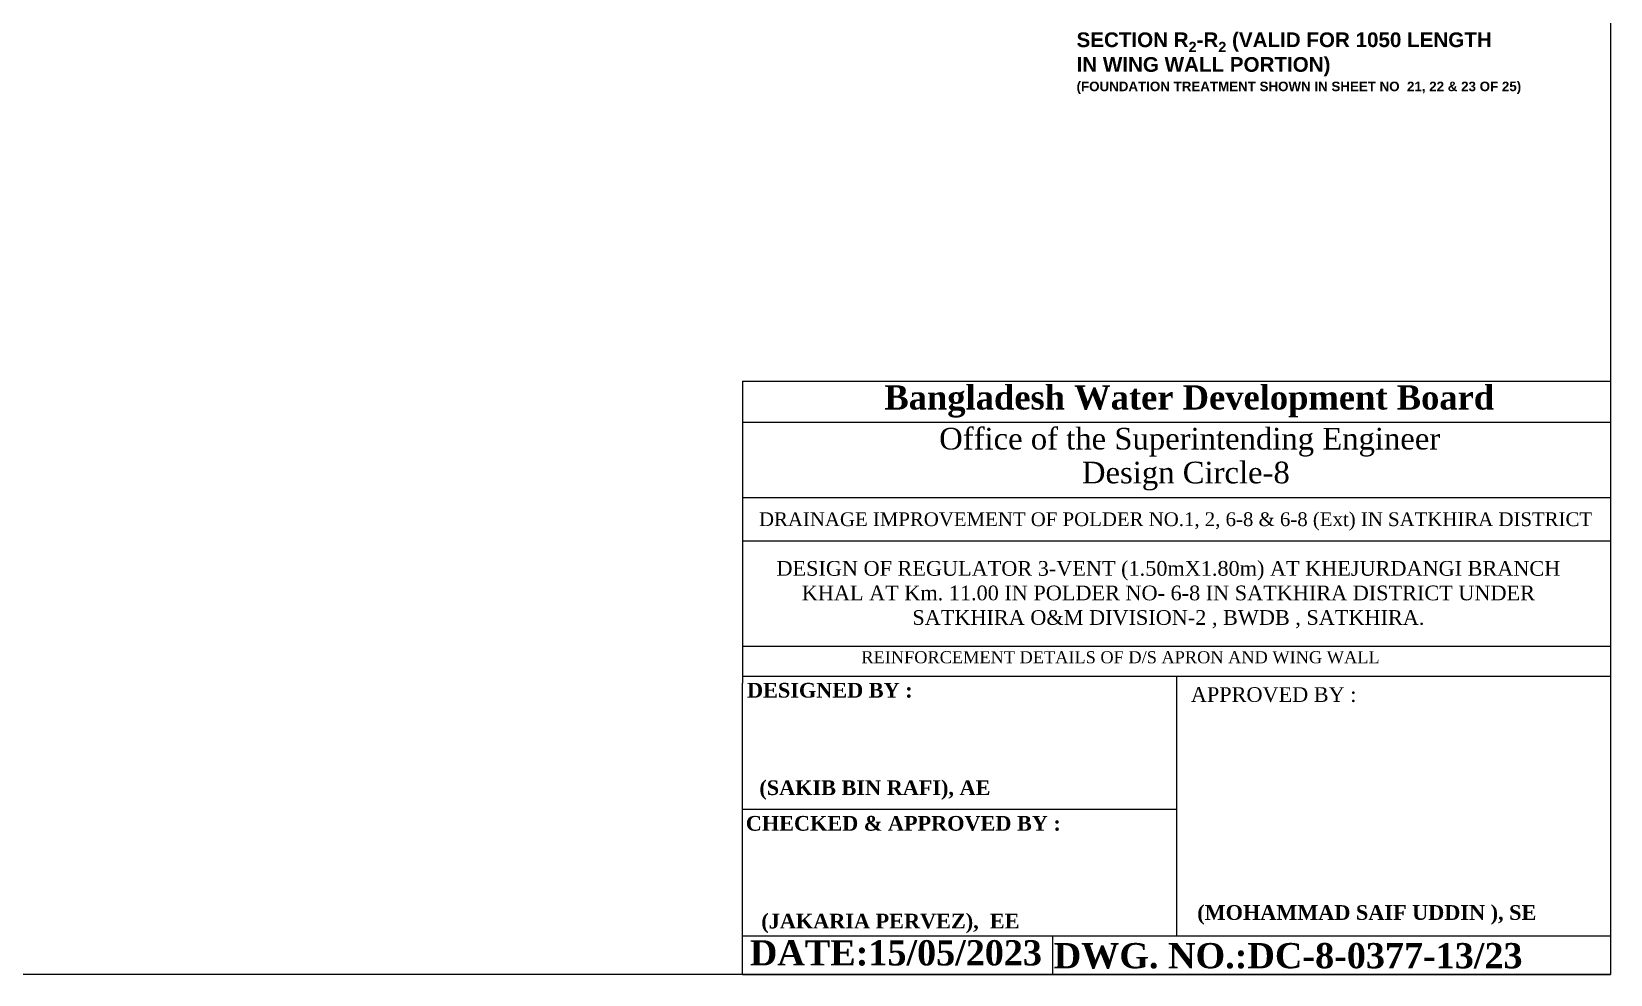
# Model space of a CAD drawing. Extents: x -119161 to 3778985, y -718511 to -30958.
# Drawn here: x 3112321 to 3144926, y -272810 to -253343 of the extents above; entities that cross this region are included whole.
import ezdxf

# ---------------------------------------------------------------- set-up
doc = ezdxf.new("R2010")
doc.units = 0
doc.header["$MEASUREMENT"] = 0
doc.layers.add('Left Bank Profile', color=7, linetype='CONTINUOUS', lineweight=25)
for name, color, linetype in [('LINE', 7, 'CONTINUOUS'), ('TEXT', 10, 'CONTINUOUS'), ('TXT', 7, 'CONTINUOUS')]:
    doc.layers.add(name, color=color, linetype=linetype)
doc.styles.add('ARIAL', font='ARIALN.TTF')
doc.styles.get("Standard").update_dxf_attribs({"font": 'times.ttf', "height": 250})

msp = doc.modelspace()

# ---------------------------------------------------------------- linework, layer by layer
at = {"layer": 'Left Bank Profile'}
msp.add_lwpolyline([(3127000, -272810.1), (3144926.4, -272810.1)], dxfattribs=at)
msp.add_lwpolyline([(3127000, -272810.1), (3144926.4, -272810.1)], dxfattribs=at)
at = {"layer": 'LINE', "lineweight": 9}
for p in [(3144926.4, -260456.1), (3144926.4, -260558.2)]:
    msp.add_line(p, (3144926.4, -272810.1), dxfattribs=at)
at = {"layer": 'LINE'}
for p, q in [((3127000, -260558.2), (3144926.4, -260558.2)), ((3127000, -260558.2), (3127000, -266794.2)), ((3127000, -261408.2), (3144926.4, -261408.2)), ((3127000, -262960.6), (3144926.4, -262960.6)), ((3127000, -263860.8), (3144926.4, -263860.8)), ((3127000, -266036), (3144926.4, -266036)), ((3127000, -266651.7), (3144926.4, -266651.7)), ((3135963.2, -266651.7), (3135963.2, -272014.6)), ((3127000, -272810.1), (3127000, -266794.2)), ((3127000, -269397.5), (3135963.2, -269397.5)), ((3127000, -272014.6), (3144926.4, -272014.6)), ((3130363.5, -272014.6), (3144926.4, -272014.6)), ((3130363.5, -272014.6), (3144926.4, -272014.6)), ((3130363.5, -272014.6), (3144926.4, -272014.6))]:
    msp.add_line(p, q, dxfattribs=at)
at = {"layer": 'LINE', "color": 7, "lineweight": 9}
for p, q in [((3133407, -272014.6), (3133407, -272810.1)), ((3144926.4, -272810.1), (3127596.5, -272810.1)), ((3141228.2, -272810.1), (3142440.2, -272810.1))]:
    msp.add_line(p, q, dxfattribs=at)
at = {"layer": 'LINE'}
msp.add_lwpolyline([(3144926.4, -272810.1), (3088951.9, -272810.1), (3088951.9, -233228.2), (3144926.4, -233228.2)], close=True, dxfattribs=at)

# ---------------------------------------------------------------- texts
at = {"layer": 'LINE', "color": 7, "lineweight": 9}
msp.add_text('APPROVED BY :', height=304.039, dxfattribs=at).set_placement((3136261.4, -267183.3))
for s, insert, char_height, width, attachment_point in [('{\\fTimes New Roman|b1|i0|c0|p18;Bangladesh Water Development Board}', (3129931.9, -260646.9), 499.425, 17939.187, 1), ('{\\fTimes New Roman|b0|i0|c0|p18;Office of the Superintending Engineer}', (3131063.9, -261525.1), 446.938, 16053.851, 1), ('{\\fTimes New Roman|b0|i0|c0|p18;Design Circle-8}', (3134012.1, -262224), 446.938, 16053.851, 1), ('{\\fTimes New Roman Greek|b0|i0|c0|p18;\\C256;DRAINAGE IMPROVEMENT OF POLDER NO.1, 2, 6-8 & 6-8 (Ext) IN SATKHIRA DISTRICT }', (3135945.9, -263646.3, 0), 284.5867, 17850.303, 8), ('{\\fTimes New Roman Greek|b0|i0|c0|p18;\\C256;DESIGN OF REGULATOR 3-VENT (1.50mX1.80m) AT KHEJURDANGI BRANCH KHAL AT Km. 11.00 IN POLDER NO- 6-8 IN SATKHIRA DISTRICT UNDER SATKHIRA O&M DIVISION-2 , BWDB , SATKHIRA.}', (3135797.6, -265663.9), 304.0391, 16920.388, 8)]:
    msp.add_mtext(s, dxfattribs=dict(at, insert=insert, char_height=char_height, width=width, attachment_point=attachment_point))
at = {"layer": 'LINE', "color": 7, "lineweight": 9, "attachment_point": 1}
for s, insert, char_height in [('{\\fTimes New Roman|b1|i0|c0|p18;DESIGNED BY :}', (3127096.2, -266790.9), 304.039), ('{\\fTimes New Roman|b1|i0|c0|p18;\\C0;(SAKIB BIN RAFI), AE}', (3127351, -268803), 304.039), ('{\\fTimes New Roman|b1|i0|c0|p18;CHECKED & APPROVED BY :}', (3127071.2, -269538.6), 304.039), ('{\\fTimes New Roman|b1|i0|c0|p18;\\C0;(JAKARIA PERVEZ),  EE  }', (3127390.9, -271556.6), 304.039), ('{\\fTimes New Roman|b1|i0|c0|p18;\\C0;(MOHAMMAD SAIF UDDIN ), SE}', (3136393.8, -271379.9), 304.039), ('{\\fTimes New Roman|b1|i0|c0|p18;DATE:15/05/2023}', (3127154, -272103.4), 520.949), (' {\\fTimes New Roman|b1|i0|c0|p18;DWG. NO.:DC-8-0377-13/23}', (3133232.9, -272162.4), 520.949)]:
    msp.add_mtext(s, dxfattribs=dict(at, insert=insert, char_height=char_height))
at = {"layer": 'TEXT', "color": 0, "linetype": 'ByBlock', "lineweight": -2, "insert": (3134808.7, -266136.1), "char_height": 250.346, "width": 21785.641, "attachment_point": 2, "style": 'ARIAL'}
msp.add_mtext('{\\fTimes New Roman|b0|i0|c0|p18;REINFORCEMENT DETAILS OF D/S APRON AND WING WALL}', dxfattribs=at)
at = {"layer": 'TXT', "color": 0, "insert": (3133901.4, -254210.3), "char_height": 169, "width": 16450.789, "attachment_point": 4}
msp.add_mtext('\\A1;{\\fArial|b1|i0|c0|p34;\\H1.8x;\\C6;SECTION R\\H0.7x;\\S^ 2;\\H1.429x;-R\\H0.7x;\\S^ 2;\\H1.429x; (VALID FOR 1050 LENGTH \\PIN WING WALL PORTION)\\P\\A0;\\H0.6478x;\\C7;(FOUNDATION TREATMENT SHOWN IN SHEET NO  21, 22 & 23 OF 25\\H1x;) \\P\\A1;\\fArial|b0|i0|c0|p34;\\H1.501x;\\C6;   }', dxfattribs=at)

doc.saveas('drawing.dxf')
